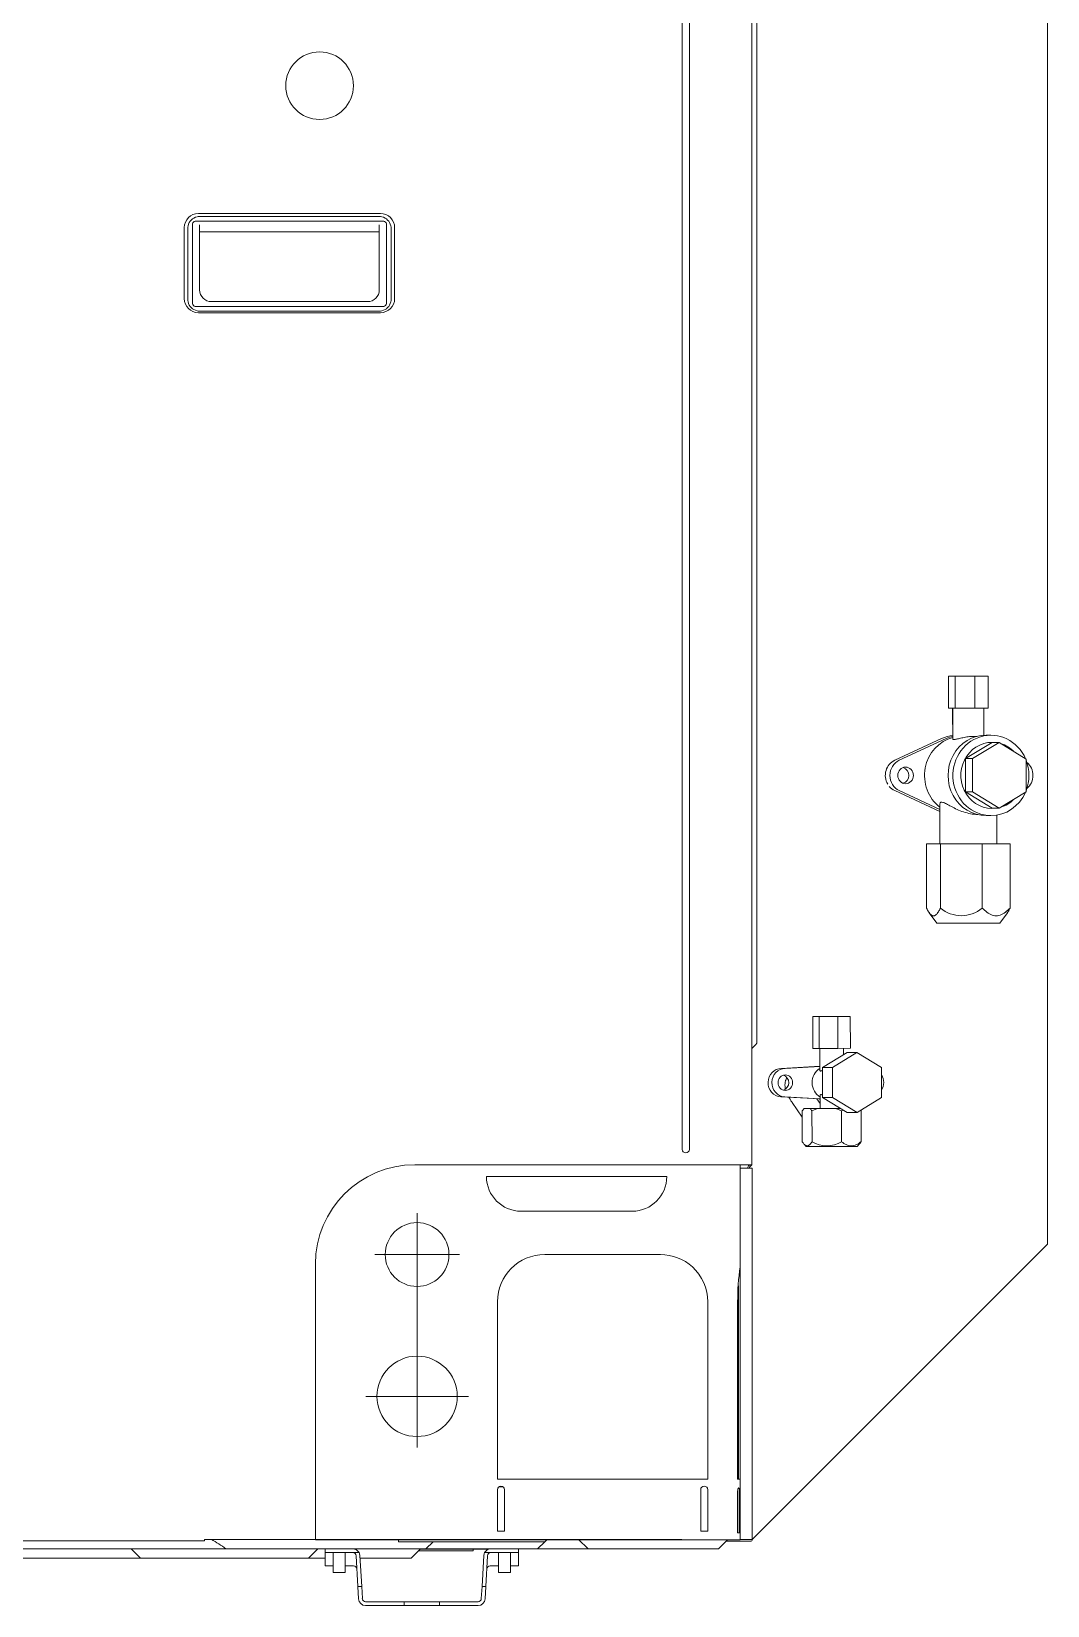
# Model space of a CAD drawing. Header units: millimetres. Extents: x -5096 to 255006, y -2833 to 77941.
# Drawn here: x 62258 to 62848, y 32285 to 33199 of the extents above; entities that cross this region are included whole.
import ezdxf

# ---------------------------------------------------------------- set-up
doc = ezdxf.new("R2010")
doc.units = ezdxf.units.MM
doc.layers.add('图框', color=7, linetype='Continuous', lineweight=0)

# ---------------------------------------------------------------- blocks, each defined once
blk = doc.blocks.new('A$C263F1397')
at = {"layer": '图框'}
for p, q in [((4.0977, 5.9097), (4.0977, 0.6117)), ((3.0308, 0.2672), (3.0308, 0.6639)), ((2.959, 0.594), (3.1026, 0.594)), ((3.598, 0.112), (4.0977, 0.6117)), ((2.9438, 0.354), (3.1178, 0.354))]:
    blk.add_line(p, q, dxfattribs=at)
at = {"layer": '图框', "color": 7, "linetype": 'Continuous'}
for p, q in [((3.4796, 2.0877), (3.4796, 5.278)), ((3.4916, 2.0951), (3.4916, 5.278)), ((3.5976, 0.746), (3.5976, 5.2945)), ((3.6056, 5.2), (3.6056, 0.972)), ((2.9688, 2.356), (2.6608, 2.356)), ((2.9668, 2.3508), (2.6628, 2.3508)), ((2.6368, 2.332), (2.6368, 2.212)), ((2.6428, 2.3308), (2.6428, 2.2108)), ((2.6508, 2.3383), (2.6508, 2.2033)), ((2.9743, 2.3428), (2.6553, 2.3428)), ((2.6628, 2.2268), (2.6628, 2.3368)), ((2.9668, 2.3248), (2.6628, 2.3248)), ((2.9668, 2.2268), (2.9668, 2.3368)), ((2.9788, 2.3383), (2.9788, 2.2033)), ((2.9868, 2.2108), (2.9868, 2.3308)), ((2.9928, 2.212), (2.9928, 2.332)), ((2.9743, 2.1988), (2.6553, 2.1988)), ((2.6608, 2.188), (2.9688, 2.188)), ((2.9668, 2.1908), (2.6628, 2.1908)), ((2.9468, 2.2068), (2.6828, 2.2068)), ((3.4796, 0.772), (3.4796, 2.0969)), ((3.4916, 0.772), (3.4916, 2.0951)), ((3.9304, 1.5189), (3.9304, 1.5729)), ((3.9304, 1.5729), (3.9417, 1.5729)), ((3.9417, 1.5729), (3.9748, 1.5729)), ((3.9417, 1.5189), (3.9417, 1.5729)), ((3.9748, 1.5189), (3.9748, 1.5729)), ((3.9748, 1.5729), (3.9971, 1.5729)), ((3.9971, 1.5189), (3.9971, 1.5729)), ((3.9304, 1.5189), (3.9417, 1.5189)), ((3.9368, 1.5049), (3.9368, 1.5189)), ((3.9377, 1.5189), (3.9377, 1.4663)), ((3.9417, 1.5189), (3.9748, 1.5189)), ((3.9748, 1.5189), (3.9971, 1.5189)), ((3.9897, 1.4728), (3.9897, 1.5189)), ((3.9369, 1.5031), (3.9368, 1.5049)), ((3.9369, 1.5014), (3.9369, 1.5031)), ((3.9369, 1.4997), (3.9369, 1.5014)), ((3.9369, 1.498), (3.9369, 1.4997)), ((3.937, 1.4964), (3.9369, 1.498)), ((3.937, 1.4947), (3.937, 1.4964)), ((3.9371, 1.4931), (3.937, 1.4947)), ((3.9372, 1.4914), (3.9371, 1.4931)), ((3.9185, 1.4673), (3.8391, 1.4306)), ((3.9263, 1.4673), (3.8469, 1.4306)), ((3.9373, 1.4898), (3.9372, 1.4914)), ((3.9374, 1.4881), (3.9373, 1.4898)), ((3.9375, 1.4864), (3.9374, 1.4881)), ((3.9376, 1.4848), (3.9375, 1.4864)), ((3.9377, 1.4831), (3.9376, 1.4848)), ((3.9378, 1.4659), (3.9377, 1.4662)), ((3.9381, 1.4658), (3.9378, 1.4659)), ((3.9386, 1.4656), (3.9381, 1.4658)), ((3.9393, 1.4656), (3.9386, 1.4656)), ((3.9402, 1.4657), (3.9393, 1.4656)), ((3.9412, 1.4658), (3.9402, 1.4657)), ((3.9424, 1.466), (3.9412, 1.4658)), ((3.9438, 1.4663), (3.9424, 1.466)), ((3.9453, 1.4667), (3.9438, 1.4663)), ((3.9469, 1.4671), (3.9453, 1.4667)), ((3.9487, 1.4675), (3.9469, 1.4671)), ((3.9506, 1.4679), (3.9487, 1.4675)), ((3.9525, 1.4684), (3.9506, 1.4679)), ((3.9546, 1.4688), (3.9525, 1.4684)), ((3.9567, 1.4693), (3.9546, 1.4688)), ((3.9589, 1.4697), (3.9567, 1.4693)), ((3.9611, 1.47), (3.9589, 1.4697)), ((3.9633, 1.4704), (3.9611, 1.47)), ((3.9655, 1.4706), (3.9633, 1.4704)), ((3.9677, 1.4707), (3.9655, 1.4706)), ((3.9699, 1.4709), (3.9677, 1.4707)), ((3.9722, 1.4709), (3.9699, 1.4709)), ((3.9782, 1.4709), (3.9722, 1.4709)), ((4.002, 1.4729), (3.9937, 1.4729)), ((4.0041, 1.4605), (3.9589, 1.4333)), ((4.0158, 1.4605), (3.9706, 1.4333)), ((4.0041, 1.4605), (4.0158, 1.4605)), ((4.0614, 1.4324), (4.0158, 1.4605)), ((3.9589, 1.4333), (3.9706, 1.4333)), ((3.9589, 1.4333), (3.9589, 1.3773)), ((3.9706, 1.4333), (3.9706, 1.3773)), ((4.0614, 1.3769), (4.0614, 1.4324)), ((3.8391, 1.3793), (3.9157, 1.3439)), ((3.8469, 1.3793), (3.9157, 1.3475)), ((3.9161, 1.3586), (3.9166, 1.3591)), ((3.9166, 1.3591), (3.9172, 1.3595)), ((3.9172, 1.3595), (3.9181, 1.3596)), ((3.9181, 1.3596), (3.9191, 1.3596)), ((3.9191, 1.3596), (3.9203, 1.3593)), ((3.9203, 1.3593), (3.9217, 1.3589)), ((3.9217, 1.3589), (3.9232, 1.3583)), ((3.9589, 1.3773), (3.9706, 1.3773)), ((3.9589, 1.3773), (4.0041, 1.3494)), ((3.9706, 1.3773), (4.0158, 1.3494)), ((4.0158, 1.3494), (4.0614, 1.3769)), ((3.9157, 1.357), (3.9158, 1.3579)), ((3.9157, 1.3567), (3.9157, 1.2889)), ((3.9158, 1.3579), (3.9161, 1.3586)), ((3.9232, 1.3583), (3.9249, 1.3575)), ((3.9249, 1.3575), (3.9267, 1.3566)), ((3.9267, 1.3566), (3.9286, 1.3556)), ((3.9286, 1.3556), (3.9306, 1.3546)), ((3.9306, 1.3546), (3.9327, 1.3534)), ((3.9327, 1.3534), (3.935, 1.3522)), ((3.935, 1.3522), (3.9373, 1.351)), ((3.9373, 1.351), (3.9397, 1.3498)), ((3.9397, 1.3498), (3.9421, 1.3486)), ((3.9421, 1.3486), (3.9447, 1.3474)), ((3.9447, 1.3474), (3.9473, 1.3463)), ((3.9473, 1.3463), (3.95, 1.3452)), ((3.95, 1.3452), (3.9528, 1.3441)), ((3.9528, 1.3441), (3.9556, 1.3431)), ((3.9556, 1.3431), (3.9585, 1.3422)), ((3.9585, 1.3422), (3.9615, 1.3414)), ((3.9615, 1.3414), (3.9644, 1.3407)), ((3.9644, 1.3407), (3.9674, 1.3401)), ((3.9674, 1.3401), (3.9705, 1.3396)), ((3.9705, 1.3396), (3.9735, 1.3392)), ((3.9735, 1.3392), (3.9764, 1.339)), ((3.9764, 1.339), (3.9794, 1.339)), ((3.9937, 1.3369), (4.002, 1.3369)), ((4.0041, 1.3494), (4.0158, 1.3494)), ((4.0117, 1.2889), (4.0117, 1.3377)), ((3.8931, 1.2889), (3.8931, 1.1804)), ((3.8931, 1.2889), (3.9165, 1.2889)), ((3.9165, 1.2889), (3.9165, 1.1804)), ((3.9165, 1.2889), (3.9872, 1.2889)), ((3.9872, 1.2889), (3.9872, 1.1804)), ((3.9872, 1.2889), (4.0344, 1.2889)), ((4.0344, 1.2889), (4.0344, 1.1804)), ((3.894, 1.1786), (3.8931, 1.1804)), ((3.8948, 1.177), (3.894, 1.1786)), ((3.8957, 1.1754), (3.8948, 1.177)), ((3.8965, 1.174), (3.8957, 1.1754)), ((3.8974, 1.1727), (3.8965, 1.174)), ((3.8984, 1.1714), (3.8974, 1.1727)), ((3.8977, 1.1723), (3.9104, 1.155)), ((3.9121, 1.1727), (3.9112, 1.1714)), ((3.913, 1.174), (3.9121, 1.1727)), ((3.9139, 1.1755), (3.913, 1.174)), ((3.9148, 1.177), (3.9139, 1.1755)), ((3.9156, 1.1786), (3.9148, 1.177)), ((3.9165, 1.1804), (3.9156, 1.1786)), ((3.9892, 1.1784), (3.9872, 1.1804)), ((3.9912, 1.1766), (3.9892, 1.1784)), ((3.9931, 1.1749), (3.9912, 1.1766)), ((3.9951, 1.1733), (3.9931, 1.1749)), ((3.9972, 1.1718), (3.9951, 1.1733)), ((4.0171, 1.155), (4.0298, 1.1723)), ((4.0265, 1.1733), (4.0244, 1.1718)), ((4.0285, 1.1749), (4.0265, 1.1733)), ((4.0304, 1.1766), (4.0285, 1.1749)), ((4.0297, 1.1722), (4.0302, 1.1729)), ((4.0302, 1.1729), (4.0307, 1.1736)), ((4.0324, 1.1784), (4.0304, 1.1766)), ((4.0307, 1.1736), (4.0312, 1.1744)), ((4.0312, 1.1744), (4.0316, 1.1751)), ((4.0316, 1.1751), (4.0321, 1.1759)), ((4.0321, 1.1759), (4.0325, 1.1768)), ((4.0344, 1.1804), (4.0324, 1.1784)), ((4.0325, 1.1768), (4.033, 1.1776)), ((4.033, 1.1776), (4.0335, 1.1785)), ((4.0335, 1.1785), (4.0339, 1.1794)), ((4.0339, 1.1794), (4.0344, 1.1804)), ((3.8993, 1.1703), (3.8984, 1.1714)), ((3.9003, 1.1693), (3.8993, 1.1703)), ((3.9013, 1.1685), (3.9003, 1.1693)), ((3.9023, 1.1679), (3.9013, 1.1685)), ((3.9033, 1.1675), (3.9023, 1.1679)), ((3.9043, 1.1673), (3.9033, 1.1675)), ((3.9053, 1.1673), (3.9043, 1.1673)), ((3.9063, 1.1675), (3.9053, 1.1673)), ((3.9073, 1.1679), (3.9063, 1.1675)), ((3.9083, 1.1685), (3.9073, 1.1679)), ((3.9093, 1.1693), (3.9083, 1.1685)), ((3.9103, 1.1703), (3.9093, 1.1693)), ((3.9112, 1.1714), (3.9103, 1.1703)), ((3.9104, 1.155), (4.0171, 1.155)), ((3.9994, 1.1705), (3.9972, 1.1718)), ((4.0016, 1.1694), (3.9994, 1.1705)), ((4.0039, 1.1685), (4.0016, 1.1694)), ((4.0062, 1.1678), (4.0039, 1.1685)), ((4.0085, 1.1674), (4.0062, 1.1678)), ((4.0108, 1.1672), (4.0085, 1.1674)), ((4.0131, 1.1674), (4.0108, 1.1672)), ((4.0154, 1.1678), (4.0131, 1.1674)), ((4.0177, 1.1685), (4.0154, 1.1678)), ((4.02, 1.1694), (4.0177, 1.1685)), ((4.0222, 1.1705), (4.02, 1.1694)), ((4.0244, 1.1718), (4.0222, 1.1705)), ((3.7006, 0.997), (3.7218, 0.997)), ((3.7006, 0.943), (3.7006, 0.997)), ((3.7111, 0.997), (3.7006, 0.997)), ((3.7428, 0.997), (3.7111, 0.997)), ((3.7111, 0.943), (3.7111, 0.997)), ((3.7218, 0.997), (3.7535, 0.9971)), ((3.764, 0.9971), (3.7428, 0.997)), ((3.7429, 0.943), (3.7428, 0.997)), ((3.7535, 0.9971), (3.764, 0.9971)), ((3.7641, 0.9431), (3.764, 0.9971)), ((3.6056, 0.972), (3.6056, 0.952)), ((3.6048, 0.95), (3.5976, 0.9429)), ((3.7111, 0.943), (3.7006, 0.943)), ((3.7429, 0.943), (3.7111, 0.943)), ((3.7124, 0.943), (3.7124, 0.9058)), ((3.7584, 0.9358), (3.7168, 0.9104)), ((3.7753, 0.9358), (3.7338, 0.9104)), ((3.7641, 0.9431), (3.7429, 0.943)), ((3.7524, 0.9321), (3.7524, 0.943)), ((3.7584, 0.9358), (3.7753, 0.9358)), ((3.817, 0.9105), (3.7753, 0.9358)), ((3.6475, 0.9089), (3.7124, 0.9127)), ((3.654, 0.9089), (3.6475, 0.9089)), ((3.654, 0.9089), (3.7124, 0.9123)), ((3.7168, 0.9104), (3.7338, 0.9104)), ((3.7168, 0.9104), (3.7169, 0.8596)), ((3.7338, 0.9104), (3.7338, 0.8596)), ((3.817, 0.8597), (3.817, 0.9105)), ((3.6535, 0.883), (3.6534, 0.882)), ((3.6534, 0.882), (3.6534, 0.881)), ((3.6534, 0.881), (3.6534, 0.88)), ((3.6534, 0.88), (3.6535, 0.879)), ((3.6536, 0.884), (3.6535, 0.883)), ((3.6537, 0.8851), (3.6536, 0.884)), ((3.6539, 0.8861), (3.6537, 0.8851)), ((3.6542, 0.8872), (3.6539, 0.8861)), ((3.6545, 0.8883), (3.6542, 0.8872)), ((3.6548, 0.8893), (3.6545, 0.8883)), ((3.6552, 0.8903), (3.6548, 0.8893)), ((3.6557, 0.8914), (3.6552, 0.8903)), ((3.6562, 0.8924), (3.6557, 0.8914)), ((3.6568, 0.8934), (3.6562, 0.8924)), ((3.7124, 0.9057), (3.7124, 0.9054)), ((3.7124, 0.9054), (3.7125, 0.9052)), ((3.7125, 0.9052), (3.7125, 0.905)), ((3.7125, 0.905), (3.7127, 0.9049)), ((3.7127, 0.9049), (3.7128, 0.9048)), ((3.7128, 0.9048), (3.713, 0.9047)), ((3.713, 0.9047), (3.7132, 0.9046)), ((3.7132, 0.9046), (3.7135, 0.9046)), ((3.7135, 0.9046), (3.7138, 0.9046)), ((3.7138, 0.9046), (3.7141, 0.9047)), ((3.7141, 0.9047), (3.7145, 0.9048)), ((3.7145, 0.9048), (3.7149, 0.9049)), ((3.7149, 0.9049), (3.7153, 0.9051)), ((3.7153, 0.9051), (3.7157, 0.9052)), ((3.7157, 0.9052), (3.7162, 0.9055)), ((3.7162, 0.9055), (3.7167, 0.9057)), ((3.713, 0.8573), (3.6464, 0.861)), ((3.713, 0.8577), (3.6529, 0.861)), ((3.6535, 0.879), (3.6535, 0.878)), ((3.6535, 0.878), (3.6537, 0.8771)), ((3.6537, 0.8771), (3.6538, 0.8761)), ((3.6538, 0.8761), (3.654, 0.8752)), ((3.654, 0.8752), (3.6542, 0.8743)), ((3.6599, 0.8603), (3.6604, 0.8594)), ((3.6604, 0.8594), (3.6609, 0.8585)), ((3.6609, 0.8585), (3.6614, 0.8576)), ((3.6614, 0.8576), (3.662, 0.8568)), ((3.662, 0.8568), (3.6625, 0.8559)), ((3.6625, 0.8559), (3.6631, 0.855)), ((3.6631, 0.855), (3.6636, 0.8542)), ((3.6636, 0.8542), (3.6642, 0.8533)), ((3.6642, 0.8533), (3.6648, 0.8524)), ((3.713, 0.8495), (3.7074, 0.8576)), ((3.713, 0.8641), (3.7131, 0.8642)), ((3.713, 0.8639), (3.713, 0.8641)), ((3.713, 0.8638), (3.7131, 0.841)), ((3.7131, 0.8642), (3.7132, 0.8644)), ((3.7132, 0.8644), (3.7133, 0.8645)), ((3.7133, 0.8645), (3.7134, 0.8646)), ((3.7134, 0.8646), (3.7136, 0.8647)), ((3.7136, 0.8647), (3.7138, 0.8648)), ((3.7138, 0.8648), (3.714, 0.8648)), ((3.714, 0.8648), (3.7142, 0.8648)), ((3.7142, 0.8648), (3.7145, 0.8648)), ((3.7145, 0.8648), (3.7148, 0.8647)), ((3.7148, 0.8647), (3.7152, 0.8646)), ((3.7152, 0.8646), (3.7155, 0.8645)), ((3.7155, 0.8645), (3.7159, 0.8644)), ((3.7159, 0.8644), (3.7163, 0.8642)), ((3.7163, 0.8642), (3.7168, 0.864)), ((3.7169, 0.8596), (3.7338, 0.8596)), ((3.7169, 0.8596), (3.7585, 0.8342)), ((3.7338, 0.8596), (3.7754, 0.8342)), ((3.7754, 0.8342), (3.817, 0.8597)), ((3.6648, 0.8524), (3.6655, 0.8514)), ((3.6655, 0.8514), (3.6826, 0.8267)), ((3.6826, 0.837), (3.6826, 0.785)), ((3.6857, 0.841), (3.696, 0.841)), ((3.7097, 0.841), (3.6888, 0.841)), ((3.6991, 0.837), (3.7084, 0.841)), ((3.6991, 0.837), (3.6992, 0.785)), ((3.7084, 0.841), (3.7397, 0.841)), ((3.7397, 0.841), (3.749, 0.837)), ((3.749, 0.837), (3.7514, 0.8386)), ((3.749, 0.837), (3.7491, 0.785)), ((3.7585, 0.8342), (3.7754, 0.8342)), ((3.7812, 0.8378), (3.7823, 0.8371)), ((3.7823, 0.8371), (3.7824, 0.7851)), ((3.6826, 0.785), (3.6834, 0.7839)), ((3.6834, 0.7839), (3.6841, 0.7829)), ((3.6841, 0.7829), (3.6848, 0.782)), ((3.6848, 0.782), (3.6855, 0.7811)), ((3.6855, 0.7811), (3.6863, 0.7803)), ((3.6859, 0.7807), (3.6895, 0.777)), ((3.6863, 0.7803), (3.687, 0.7797)), ((3.687, 0.7797), (3.6878, 0.7791)), ((3.6878, 0.7791), (3.6886, 0.7786)), ((3.6886, 0.7786), (3.6893, 0.7783)), ((3.6893, 0.7783), (3.6901, 0.7781)), ((3.6901, 0.7781), (3.6909, 0.778)), ((3.6909, 0.778), (3.6917, 0.7781)), ((3.6917, 0.7781), (3.6925, 0.7783)), ((3.6925, 0.7783), (3.6933, 0.7786)), ((3.6933, 0.7786), (3.694, 0.7791)), ((3.694, 0.7791), (3.6948, 0.7797)), ((3.6948, 0.7797), (3.6956, 0.7803)), ((3.6956, 0.7803), (3.6963, 0.7811)), ((3.6963, 0.7811), (3.697, 0.7819)), ((3.697, 0.7819), (3.6977, 0.7829)), ((3.6977, 0.7829), (3.6984, 0.7839)), ((3.6984, 0.7839), (3.6992, 0.785)), ((3.7491, 0.785), (3.7511, 0.7835)), ((3.7511, 0.7835), (3.7531, 0.7822)), ((3.7531, 0.7822), (3.7551, 0.781)), ((3.7551, 0.781), (3.7571, 0.78)), ((3.7571, 0.78), (3.7592, 0.7792)), ((3.7592, 0.7792), (3.7613, 0.7786)), ((3.7613, 0.7786), (3.7635, 0.7782)), ((3.7635, 0.7782), (3.7657, 0.7781)), ((3.7657, 0.7781), (3.7679, 0.7782)), ((3.7679, 0.7782), (3.7701, 0.7786)), ((3.7701, 0.7786), (3.7723, 0.7792)), ((3.7723, 0.7792), (3.7743, 0.78)), ((3.7743, 0.78), (3.7763, 0.781)), ((3.7755, 0.7771), (3.7791, 0.7807)), ((3.7763, 0.781), (3.7783, 0.7822)), ((3.7783, 0.7822), (3.7803, 0.7836)), ((3.7794, 0.7811), (3.7791, 0.7807)), ((3.7797, 0.7814), (3.7794, 0.7811)), ((3.78, 0.7818), (3.7797, 0.7814)), ((3.7804, 0.7822), (3.78, 0.7818)), ((3.7803, 0.7836), (3.7824, 0.7851)), ((3.7807, 0.7827), (3.7804, 0.7822)), ((3.781, 0.7831), (3.7807, 0.7827)), ((3.7814, 0.7836), (3.781, 0.7831)), ((3.7817, 0.784), (3.7814, 0.7836)), ((3.782, 0.7846), (3.7817, 0.784)), ((3.7824, 0.7851), (3.782, 0.7846)), ((3.4988, 0.746), (3.0268, 0.746)), ((3.5976, 0.746), (3.4988, 0.746)), ((3.5776, 0.746), (3.5776, 0.573)), ((3.5937, 0.746), (3.5916, 0.744)), ((3.1482, 0.726), (3.4534, 0.726)), ((3.5948, 0.74), (3.5776, 0.74)), ((3.5908, 0.742), (3.5908, 0.74)), ((3.5968, 0.7452), (3.5936, 0.742)), ((3.5936, 0.742), (3.5936, 0.74)), ((3.598, 0.74), (3.5948, 0.74)), ((3.598, 0.74), (3.598, 0.112)), ((3.3948, 0.6674), (3.2068, 0.6674)), ((3.4428, 0.594), (3.2468, 0.594)), ((3.5776, 0.514), (3.5776, 0.594)), ((2.8588, 0.578), (2.8588, 0.112)), ((3.5748, 0.514), (3.5748, 0.5409)), ((3.1668, 0.514), (3.1668, 0.214)), ((3.5228, 0.214), (3.5228, 0.514)), ((3.5733, 0.514), (3.5733, 0.214)), ((3.5748, 0.214), (3.5748, 0.514)), ((3.5776, 0.214), (3.5776, 0.514)), ((3.1668, 0.214), (3.4968, 0.214)), ((3.4968, 0.214), (3.5228, 0.214)), ((3.5733, 0.214), (3.5776, 0.214)), ((3.5776, 0.214), (3.5776, 0.1112)), ((3.1668, 0.196), (3.1668, 0.126)), ((3.1692, 0.2008), (3.1764, 0.2008)), ((3.1788, 0.126), (3.1788, 0.196)), ((3.5108, 0.196), (3.5108, 0.126)), ((3.5228, 0.126), (3.5228, 0.196)), ((3.5734, 0.1943), (3.5733, 0.1938)), ((3.5733, 0.1938), (3.5733, 0.1932)), ((3.5733, 0.1932), (3.5733, 0.1232)), ((3.5735, 0.1954), (3.5734, 0.1949)), ((3.5734, 0.1949), (3.5734, 0.1943)), ((3.5736, 0.1964), (3.5735, 0.1959)), ((3.5735, 0.1959), (3.5735, 0.1954)), ((3.5735, 0.1952), (3.5735, 0.1954)), ((3.5735, 0.195), (3.5735, 0.1952)), ((3.5735, 0.1947), (3.5735, 0.195)), ((3.5735, 0.1945), (3.5735, 0.1947)), ((3.5735, 0.1943), (3.5735, 0.1945)), ((3.5735, 0.1941), (3.5735, 0.1943)), ((3.5735, 0.1939), (3.5735, 0.1941)), ((3.5736, 0.1937), (3.5735, 0.1939)), ((3.5737, 0.1969), (3.5736, 0.1964)), ((3.5736, 0.1934), (3.5736, 0.1937)), ((3.5736, 0.1932), (3.5736, 0.1934)), ((3.5736, 0.1232), (3.5736, 0.1932)), ((3.5738, 0.1973), (3.5737, 0.1969)), ((3.574, 0.1977), (3.5738, 0.1973)), ((3.5741, 0.198), (3.574, 0.1977)), ((3.5742, 0.1983), (3.5741, 0.198)), ((3.5744, 0.1986), (3.5742, 0.1983)), ((3.5745, 0.1988), (3.5744, 0.1986)), ((3.5747, 0.199), (3.5745, 0.1988)), ((3.5748, 0.1991), (3.5747, 0.199)), ((3.575, 0.1992), (3.5748, 0.1991)), ((3.5751, 0.1992), (3.575, 0.1992)), ((3.5752, 0.1992), (3.5751, 0.1992)), ((3.5754, 0.1991), (3.5752, 0.1992)), ((3.5755, 0.199), (3.5754, 0.1991)), ((3.5756, 0.1988), (3.5755, 0.199)), ((3.5757, 0.1986), (3.5756, 0.1988)), ((3.5758, 0.1983), (3.5757, 0.1986)), ((3.5759, 0.198), (3.5758, 0.1983)), ((3.576, 0.1977), (3.5759, 0.198)), ((3.5761, 0.1973), (3.576, 0.1977)), ((3.5762, 0.1969), (3.5761, 0.1973)), ((3.5762, 0.1964), (3.5762, 0.1969)), ((3.5763, 0.1959), (3.5762, 0.1964)), ((3.5763, 0.1954), (3.5763, 0.1959)), ((3.5764, 0.1949), (3.5763, 0.1954)), ((3.5764, 0.1944), (3.5764, 0.1949)), ((3.5764, 0.1938), (3.5764, 0.1944)), ((3.5764, 0.1932), (3.5764, 0.1938)), ((3.5764, 0.1232), (3.5764, 0.1932)), ((2.6708, 0.1092), (2.3176, 0.1092)), ((2.6708, 0.112), (2.6708, 0.112)), ((2.6708, 0.112), (2.8588, 0.112)), ((2.6708, 0.112), (2.6708, 0.1092)), ((2.6708, 0.112), (2.6708, 0.112)), ((2.6708, 0.112), (2.6708, 0.112)), ((2.8588, 0.112), (2.8588, 0.1112)), ((3.4788, 0.112), (2.8588, 0.112)), ((3.4968, 0.1112), (2.8588, 0.1112)), ((2.9991, 0.1112), (2.9991, 0.108)), ((2.9991, 0.108), (2.9991, 0.1112)), ((2.9991, 0.108), (3.1888, 0.108)), ((2.9991, 0.108), (2.9991, 0.108)), ((3.0578, 0.108), (3.0458, 0.096)), ((3.1668, 0.126), (3.1788, 0.126)), ((3.1888, 0.108), (3.247, 0.108)), ((3.2468, 0.108), (3.2348, 0.096)), ((3.247, 0.108), (3.2501, 0.1112)), ((3.3042, 0.112), (3.3202, 0.096)), ((3.5776, 0.1112), (3.4968, 0.1112)), ((3.5108, 0.126), (3.5228, 0.126)), ((3.556, 0.1112), (3.5408, 0.096)), ((3.5548, 0.1088), (3.5548, 0.11)), ((3.5668, 0.1088), (3.5548, 0.1088)), ((3.5948, 0.1088), (3.5668, 0.1088)), ((3.5733, 0.1232), (3.5764, 0.1232)), ((3.5776, 0.112), (3.5948, 0.112)), ((3.5948, 0.112), (3.598, 0.112)), ((3.598, 0.112), (3.598, 0.112)), ((2.5088, 0.08), (2.2467, 0.08)), ((2.2924, 0.096), (2.4387, 0.096)), ((2.4387, 0.096), (2.6418, 0.096)), ((2.5628, 0.08), (2.5088, 0.08)), ((2.5628, 0.08), (2.5468, 0.096)), ((2.5888, 0.08), (2.5628, 0.08)), ((2.8208, 0.08), (2.5888, 0.08)), ((2.6418, 0.096), (2.7081, 0.096)), ((2.8752, 0.096), (2.7074, 0.096)), ((2.8468, 0.08), (2.8208, 0.08)), ((2.8628, 0.096), (2.8468, 0.08)), ((2.8752, 0.08), (2.8468, 0.08)), ((2.8752, 0.0896), (2.8752, 0.096)), ((2.8752, 0.096), (2.8872, 0.096)), ((2.8872, 0.0896), (2.8752, 0.0896)), ((2.8752, 0.0839), (2.8752, 0.0896)), ((2.8752, 0.0756), (2.8752, 0.0839)), ((2.9219, 0.096), (2.8872, 0.096)), ((2.9219, 0.0896), (2.8872, 0.0896)), ((2.8888, 0.0896), (2.8888, 0.056)), ((2.9088, 0.056), (2.9088, 0.0896)), ((3.0039, 0.096), (2.9219, 0.096)), ((2.9325, 0.0896), (2.9219, 0.0896)), ((2.9306, 0.032), (2.9275, 0.0843)), ((2.9339, 0.0847), (2.937, 0.032)), ((2.9948, 0.08), (2.9342, 0.08)), ((3.0208, 0.08), (2.9948, 0.08)), ((3.0039, 0.096), (3.0458, 0.096)), ((3.0208, 0.08), (3.0368, 0.096)), ((3.1136, 0.0924), (3.0332, 0.0924)), ((3.1136, 0.0952), (3.036, 0.0952)), ((3.0458, 0.096), (3.1557, 0.096)), ((3.1136, 0.0952), (3.1256, 0.0952)), ((3.1256, 0.0924), (3.1136, 0.0924)), ((3.1256, 0.0952), (3.1256, 0.0952)), ((3.1514, 0.0952), (3.1256, 0.0952)), ((3.1256, 0.0952), (3.1256, 0.0952)), ((3.1256, 0.0952), (3.1256, 0.0952)), ((3.1256, 0.0952), (3.1256, 0.0924)), ((3.1438, 0.0847), (3.1407, 0.032)), ((3.1557, 0.0896), (3.1451, 0.0896)), ((3.1471, 0.032), (3.1501, 0.0843)), ((3.1904, 0.096), (3.1557, 0.096)), ((3.1904, 0.0896), (3.1557, 0.0896)), ((3.1688, 0.0896), (3.1688, 0.056)), ((3.1888, 0.056), (3.1888, 0.0896)), ((3.1904, 0.096), (3.2024, 0.096)), ((3.2024, 0.0896), (3.1904, 0.0896)), ((3.2024, 0.096), (3.2024, 0.0896)), ((3.2024, 0.096), (3.2024, 0.0896)), ((3.2024, 0.096), (3.2348, 0.096)), ((3.2024, 0.0896), (3.2024, 0.0839)), ((3.2024, 0.0756), (3.2024, 0.0839)), ((3.2348, 0.096), (3.3202, 0.096)), ((3.3202, 0.096), (3.4021, 0.096)), ((3.5148, 0.096), (3.4021, 0.096)), ((3.5408, 0.096), (3.5148, 0.096)), ((2.8752, 0.0672), (2.8752, 0.0756)), ((2.8888, 0.0672), (2.8752, 0.0672)), ((2.8888, 0.056), (2.9088, 0.056)), ((2.9232, 0.0672), (2.9088, 0.0672)), ((3.1688, 0.0672), (3.1544, 0.0672)), ((3.1688, 0.056), (3.1888, 0.056)), ((3.2024, 0.0672), (3.1888, 0.0672)), ((3.2024, 0.0756), (3.2024, 0.0672)), ((2.9318, 0.0113), (2.9306, 0.032)), ((2.937, 0.032), (2.9306, 0.032)), ((2.937, 0.032), (2.9382, 0.0117)), ((3.1407, 0.032), (3.1395, 0.0117)), ((3.1471, 0.032), (3.1407, 0.032)), ((3.1459, 0.0113), (3.1471, 0.032)), ((2.9437, 0.0064), (2.9968, 0.0064)), ((2.9968, 0), (2.9437, 0)), ((2.9968, 0.0064), (3.0088, 0.0064)), ((3.0088, 0), (2.9968, 0)), ((3.0088, 0.0064), (3.0688, 0.0064)), ((3.0088, 0.0064), (3.0088, 0)), ((3.0088, 0), (3.0688, 0)), ((3.0688, 0), (3.0688, 0.0064)), ((3.0688, 0.0064), (3.0808, 0.0064)), ((3.0808, 0), (3.0688, 0)), ((3.0808, 0.0064), (3.1339, 0.0064)), ((3.1339, 0), (3.0808, 0))]:
    blk.add_line(p, q, dxfattribs=at)
at = {"layer": '图框'}
blk.add_circle((2.8658, 2.5723), 0.0572, dxfattribs=at)
at = {"layer": '图框', "color": 7, "linetype": 'Continuous'}
for centre, radius in [((3.0308, 0.594), 0.054), ((3.0308, 0.354), 0.068)]:
    blk.add_circle(centre, radius, dxfattribs=at)
for centre, radius, start, end in [((2.6608, 2.332), 0.024, 90, 180), ((2.6628, 2.3308), 0.02, 102.8695, 167.1305), ((2.6628, 2.3308), 0.02, 90, 102.8695), ((2.9668, 2.3308), 0.02, 77.1305, 90), ((2.9688, 2.332), 0.024, 0, 90), ((2.9668, 2.3308), 0.02, 12.8695, 77.1305), ((2.6628, 2.3308), 0.02, 167.1305, 180), ((2.6562, 2.3374), 0.00544, 99.0823, 170.9177), ((2.9734, 2.3374), 0.00544, 9.0823, 80.9177), ((2.9668, 2.3308), 0.02, 0, 12.8695), ((2.6608, 2.212), 0.024, 180, 270), ((2.6828, 2.2268), 0.02, 180, 270), ((2.9468, 2.2268), 0.02, 270, 0), ((2.9688, 2.212), 0.024, 270, 0), ((2.6628, 2.2108), 0.02, 180, 192.8695), ((2.6628, 2.2108), 0.02, 192.8695, 257.1305), ((2.6562, 2.2042), 0.00544, 189.0823, 260.9177), ((2.6628, 2.2108), 0.02, 257.1305, 270), ((2.9668, 2.2108), 0.02, 270, 282.8695), ((2.9668, 2.2108), 0.02, 282.8695, 347.1305), ((2.9734, 2.2042), 0.00544, 279.0823, 350.9177), ((2.9668, 2.2108), 0.02, 347.1305, 0), ((3.9518, 1.222), 0.0545, 229.6088, 310.3912), ((3.6028, 0.952), 0.0028, 315, 0), ((3.7051, 0.8229), 0.0265, 137.0511, 147.9582), ((3.6787, 0.8244), 0.024, 31.5336, 43.6027), ((3.7619, 0.8245), 0.024, 31.5336, 34.3295), ((3.7241, 0.8269), 0.0488, 239.3054, 300.8026), ((3.0268, 0.578), 0.168, 90, 180), ((3.4856, 0.772), 0.006, 180, 0), ((3.5948, 0.7472), 0.00281, 315, 335.5302), ((3.2068, 0.726), 0.0586, 180, 270), ((3.3948, 0.726), 0.0586, 270, 0), ((3.5936, 0.742), 0.00281, 135, 180), ((3.2468, 0.514), 0.08, 90, 180), ((3.4428, 0.514), 0.08, 47.5459, 90), ((3.4428, 0.514), 0.08, 0, 47.5459), ((3.968, 0.5149), 0.3947, 171.5362, 180.1355), ((3.1728, 0.196), 0.006, 0, 180), ((3.5168, 0.196), 0.006, 0, 180), ((2.5635, -0.0994), 0.2426, 53.6381, 60.6029), ((3.5948, 0.112), 0.00321, 270, 0), ((2.9219, 0.084), 0.012, 27.8181, 90), ((2.9219, 0.084), 0.0056, 3.3385, 90), ((2.9219, 0.084), 0.012, 3.3385, 27.8181), ((3.1557, 0.084), 0.012, 152.1819, 176.6615), ((3.1557, 0.084), 0.012, 90, 152.1819), ((3.1557, 0.084), 0.0056, 90, 176.6615), ((2.9232, 0.0616), 0.0056, 3.3385, 90), ((3.1544, 0.0616), 0.0056, 90, 176.6615), ((2.9437, 0.012), 0.012, 183.3385, 270), ((2.9437, 0.012), 0.0056, 183.3385, 270), ((3.1339, 0.012), 0.0056, 270, 356.6615), ((3.1339, 0.012), 0.012, 270, 356.6615)]:
    blk.add_arc(centre, radius, start, end, dxfattribs=at)
for centre, major_axis, ratio, start_param, end_param in [((3.952, 1.4049), (0, -0.066), 0.94552, -2.910722, -0.620406), ((3.9442, 1.4049), (0, -0.068), 0.94552, -3.040852, -2.730076), ((3.952, 1.4049), (0, -0.068), 0.94552, -2.91763, -2.730076), ((3.9937, 1.4049), (0, 0.068), 0.94552, 0, 3.141593), ((4.002, 1.4049), (0, -0.068), 0.94552, 1.993562, 6.283185), ((4.0041, 1.4049), (0, 0.056), 0.94552, 0, 3.263026), ((4.0041, 1.4049), (0, 0.056), 0.94552, -0.121433, 0), ((4.0041, 1.4049), (0, 0.056), 0.94552, -0.77916, -0.278089), ((3.8497, 1.4049), (0, 0.028), 0.94552, 0.411517, 2.130945), ((3.8575, 1.4049), (0, 0.028), 0.94552, 0.411517, 2.730076), ((3.8497, 1.4049), (0, 0.014), 0.94552, -2.841997, -0.299595), ((4.002, 1.4049), (0, -0.068), 0.94552, 1.177809, 1.963784), ((4.0466, 1.4049), (0, -0.028), 0.94552, 0.660881, 2.480712), ((3.8497, 1.4049), (0, 0.028), 0.94552, 2.303629, 2.730076), ((4.002, 1.4049), (0, -0.068), 0.94552, 0, 1.134113), ((4.0041, 1.4049), (0, 0.056), 0.94552, -2.860891, -2.385148), ((3.6475, 0.8849), (0, -0.024), 0.94552, -3.139221, -0.051588), ((3.654, 0.8849), (0, -0.024), 0.94552, -3.139221, -0.051588), ((3.7259, 0.885), (0, -0.028), 0.94552, -2.605924, -0.507394), ((3.7155, 0.885), (0, -0.028), 0.94552, -3.024276, -2.960976), ((3.6475, 0.8849), (0, -0.013), 0.94552, 0.268062, 2.87353), ((3.7978, 0.8851), (0, 0.024), 0.94552, -2.129505, -1.009951), ((3.7155, 0.885), (0, -0.028), 0.94552, -0.175029, -0.092391), ((3.7325, 0.841), (-0.0468, 0), 0.000348, -0.367523, -0.016459), ((3.7325, 0.841), (-0.0468, 0), 0.000348, 0.679674, 1.030739), ((3.7325, 0.841), (-0.0468, 0), 0.000348, -1.143437, -1.063657), ((3.7325, 0.841), (0.0194, 0), 0.000348, 3.141593, 5.584908), ((3.7325, 0.841), (0.0468, 0), 0.000348, -1.414721, -1.247334), ((3.7325, 0.777), (-0.043, 0), 0.000348, 0, 3.141253)]:
    blk.add_ellipse(centre, major_axis=major_axis, ratio=ratio, start_param=start_param, end_param=end_param, dxfattribs=at)
for centre, major_axis in [((3.8575, 1.4049), (0, 0.014)), ((3.654, 0.8849), (0, -0.013))]:
    blk.add_ellipse(centre, major_axis=major_axis, ratio=0.94552, dxfattribs=at)

msp = doc.modelspace()

# ---------------------------------------------------------------- block references
at = {"xscale": 343.2000000000116, "yscale": 343.1999999999971, "zscale": 343.2}
msp.add_blockref('A$C263F1397', (61441.76, 32284.82), dxfattribs=at)

doc.saveas('drawing.dxf')
